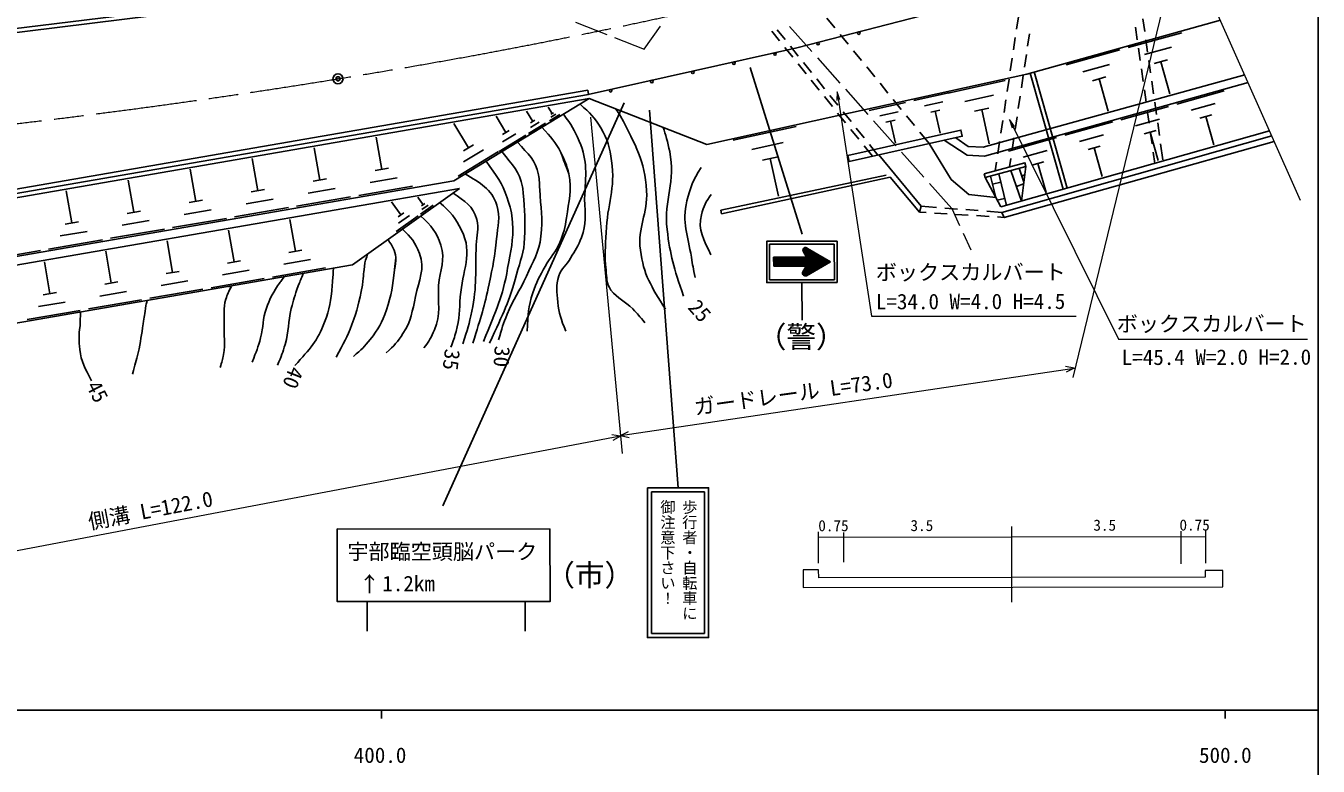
# Model space of a CAD drawing. Units: millimetres, scale not verified. Extents: x 40000 to 680000, y 20000 to 380000.
# Drawn here: x 425874 to 579000, y 198357 to 286114 of the extents above; entities that cross this region are included whole.
import ezdxf
from ezdxf.enums import TextEntityAlignment as Align

# ---------------------------------------------------------------- set-up
doc = ezdxf.new("R2010")
doc.units = ezdxf.units.MM
doc.header["$LTSCALE"] = 1000
doc.header["$PDMODE"] = 32
doc.header["$PDSIZE"] = 500
doc.linetypes.add('CHAIN', pattern=[18.5, 12, -1.5, 3.5, -1.5])
for name, color, linetype, lineweight in [('M-BGD', 7, 'Continuous', 25), ('M-BMK', 2, 'CHAIN', 13), ('M-BMK-HTXT', 7, 'Continuous', 13), ('M-BMK-SRVR', 3, 'Continuous', 25), ('M-STR-HTXT', 7, 'Continuous', 13), ('M-STR-STRC', 7, 'Continuous', 25), ('M-TTL-BAND', 7, 'Continuous', 25)]:
    doc.layers.add(name, color=color, linetype=linetype, lineweight=lineweight)
doc.styles.add('@ＭＳ ゴシック', font='')
doc.styles.add('ＭＳ ゴシック', font='')
doc.styles.get('@ＭＳ ゴシック').set_extended_font_data('@MS Gothic')
doc.styles.get('ＭＳ ゴシック').set_extended_font_data('MS Gothic')

# ---------------------------------------------------------------- blocks, each defined once
blk = doc.blocks.new('open_arrow')
at = {"color": 0, "linetype": 'Continuous', "lineweight": -2}
blk.add_lwpolyline([(7.5, 1.25), (0, 0), (7.5, -1.25)], dxfattribs=at)

msp = doc.modelspace()

# ---------------------------------------------------------------- hatches: boundary and pattern name
at = {"layer": 'M-STR-STRC'}
h = msp.add_hatch(dxfattribs=at)
h.set_pattern_fill('USER', color=256, style=0, pattern_type=2)
h.set_pattern_definition([(45.1025, (521231, 258131), (-141.674, 141.168), []), (45.1025, (521231, 258272), (-141.674, 141.168), [])])
h.paths.add_polyline_path([(521231, 258131), (518497, 259724, 0.92777), (517990, 259389), (517990, 259389, 0.00119), (517991, 259388), (517991, 259388), (518380, 258687), (514483, 258680), (514485, 257633), (518339, 257640), (517952, 256938, 0.00016), (517952, 256937, 0.73411), (518374, 256496)])

# ---------------------------------------------------------------- linework, layer by layer
at = {"layer": 'M-BGD'}
for p, q in [((452188, 289202), (373610, 279499)), ((520787, 287031), (521732, 285872)), ((543485, 287198), (543263, 285719)), ((567410, 286773), (544477, 280401)), ((558236, 286941), (558446, 285460)), ((514254, 285489), (515191, 284324)), ((514901, 285642), (515839, 284476)), ((522362, 285099), (523307, 283940)), ((544801, 285176), (544579, 283697)), ((556477, 283528), (562846, 285298)), ((557360, 285937), (557570, 284456)), ((515816, 283547), (516754, 282381)), ((516464, 283700), (517401, 282534)), ((543115, 284733), (542893, 283254)), ((557710, 283469), (557919, 281989)), ((558423, 282697), (561608, 283582)), ((558586, 284473), (558796, 282993)), ((518026, 281757), (518963, 280592)), ((523937, 283167), (524882, 282008)), ((542744, 282269), (542522, 280790)), ((544431, 282711), (544209, 281233)), ((549159, 281495), (555520, 283262)), ((558936, 282005), (559146, 280525)), ((559573, 281644), (561165, 282087)), ((560369, 281865), (561431, 278044)), ((517378, 281605), (518316, 280439)), ((544477, 280401), (521951, 275435)), ((525511, 281236), (526456, 280076)), ((539311, 271716), (570295, 280290)), ((544060, 280247), (543838, 278768)), ((544871, 280511), (548781, 266737)), ((545367, 280649), (549276, 266877)), ((551102, 280665), (554283, 281548)), ((558059, 281002), (558269, 279521)), ((518941, 279662), (519878, 278497)), ((519588, 279815), (520525, 278650)), ((527086, 279304), (528031, 278145)), ((535163, 278143), (541929, 279635)), ((539461, 270684), (570690, 279400)), ((542374, 279804), (542152, 278325)), ((552251, 279613), (553841, 280055)), ((553046, 279834), (554107, 276017)), ((559286, 279538), (559495, 278057)), ((492461, 278470), (384497, 259799)), ((492631, 277488), (476595, 267756)), ((485699, 276795), (492546, 277979)), ((485983, 276339), (492631, 277488)), ((492461, 278470), (492546, 277979)), ((492631, 277488), (506548, 272061)), ((520503, 277720), (521440, 276555)), ((521150, 277873), (522087, 276708)), ((528661, 277372), (529606, 276213)), ((531096, 277247), (535413, 278199)), ((537153, 277163), (540536, 277909)), ((542003, 277339), (541781, 275860)), ((543690, 277782), (543468, 276303)), ((558409, 278534), (558619, 277053)), ((562254, 276839), (567874, 278407)), ((384553, 259303), (485699, 276795)), ((384579, 258805), (485983, 276339)), ((485942, 274784), (485195, 276014)), ((488225, 275721), (487776, 276460)), ((488682, 275662), (488066, 275288)), ((488379, 275815), (488071, 275628)), ((522065, 275778), (523002, 274613)), ((522712, 275931), (523650, 274766)), ((525783, 276075), (530115, 277031)), ((527057, 275448), (529223, 275925)), ((532365, 276621), (534524, 277097)), ((533096, 275877), (534175, 276115)), ((533635, 275996), (534207, 273405)), ((538297, 275997), (539988, 276370)), ((539143, 276183), (540037, 272124)), ((555634, 274991), (561280, 276567)), ((558759, 276066), (558969, 274585)), ((559635, 277070), (559845, 275589)), ((563972, 276107), (566782, 276891)), ((478334, 271660), (476594, 274527)), ((482763, 273478), (481601, 275393)), ((487465, 274586), (485415, 273342)), ((486703, 274685), (485678, 274063)), ((486198, 274939), (485686, 274628)), ((489140, 275602), (487908, 274855)), ((521951, 275435), (506548, 272061)), ((509702, 272548), (517155, 274180)), ((527790, 274701), (528873, 274940)), ((528331, 274820), (528904, 272221)), ((530236, 275440), (531181, 274281)), ((541633, 274874), (541410, 273396)), ((543319, 275317), (543097, 273838)), ((548988, 273136), (554660, 274719)), ((557361, 274256), (560184, 275044)), ((559985, 274602), (560195, 273122)), ((564989, 275179), (566394, 275571)), ((565691, 275375), (566632, 272003)), ((468053, 269103), (467393, 272922)), ((485132, 273170), (481942, 271234)), ((483947, 273324), (482352, 272356)), ((483161, 273720), (482364, 273236)), ((523627, 273836), (524564, 272671)), ((524274, 273989), (525212, 272824)), ((531811, 273508), (532919, 272148)), ((536079, 272854), (537542, 271812)), ((541388, 264642), (573240, 273668)), ((573498, 273089), (541537, 264003)), ((542315, 271274), (548014, 272865)), ((542949, 272853), (542726, 271374)), ((550722, 272397), (553559, 273189)), ((558382, 273324), (559793, 273717)), ((559087, 273520), (560033, 270133)), ((559108, 273598), (559318, 272118)), ((460706, 267833), (460046, 271652)), ((481884, 271199), (477105, 268298)), ((480109, 271429), (477720, 269979)), ((478932, 272022), (477737, 271297)), ((511892, 271465), (515618, 272282)), ((525189, 271894), (526193, 270647)), ((525837, 272047), (526846, 270793)), ((532919, 272148), (535532, 267906)), ((534695, 272545), (537396, 270779)), ((537542, 271812), (539311, 271716)), ((541262, 272410), (541040, 270931)), ((541784, 263414), (573804, 272400)), ((544058, 270532), (546907, 271327)), ((551748, 271461), (553166, 271857)), ((552457, 271659), (553407, 268255)), ((559458, 271131), (559645, 269815)), ((560335, 272134), (560602, 270249)), ((453359, 266562), (452699, 270381)), ((513150, 270179), (515013, 270587)), ((514082, 270383), (515061, 265911)), ((526947, 270815), (531951, 264723)), ((537396, 270779), (539461, 270684)), ((540892, 269945), (540740, 268936)), ((542578, 270388), (542429, 269392)), ((545088, 269591), (546513, 269988)), ((545801, 269790), (546755, 266370)), ((446012, 265292), (445352, 269111)), ((461502, 267970), (459910, 267695)), ((469864, 268105), (466682, 267555)), ((468849, 269241), (467257, 268966)), ((508209, 264250), (527833, 268423)), ((528307, 268158), (508300, 263829)), ((531755, 264035), (528307, 268158)), ((539552, 268140), (541388, 264642)), ((540808, 265748), (540183, 268310)), ((542057, 264831), (541146, 268570)), ((541146, 268570), (542057, 264831)), ((543844, 265338), (542604, 268964)), ((543844, 265338), (542604, 268964)), ((544132, 267577), (543569, 269224)), ((544371, 269441), (543844, 265338)), ((544247, 268472), (543870, 268343)), ((384256, 250759), (477261, 266840)), ((384374, 251810), (476595, 267756)), ((431318, 262751), (430658, 266570)), ((438665, 264022), (438005, 267840)), ((454155, 266700), (452563, 266425)), ((462517, 266835), (459335, 266285)), ((477261, 266840), (464579, 257767)), ((471676, 267107), (465311, 266007)), ((535532, 267906), (537598, 266141)), ((541382, 267602), (540414, 267366)), ((544105, 267370), (543249, 267077)), ((446808, 265430), (445216, 265154)), ((455170, 265565), (451988, 265014)), ((464329, 265837), (457964, 264737)), ((470323, 263699), (469204, 265265)), ((472948, 264904), (472306, 265801)), ((473135, 265038), (472761, 264770)), ((537598, 266141), (540808, 265748)), ((540650, 266397), (540488, 266358)), ((541854, 265664), (540965, 265448)), ((439460, 264159), (437869, 263884)), ((447823, 264294), (444641, 263744)), ((456982, 264567), (450617, 263466)), ((472374, 263589), (469766, 261723)), ((470650, 263933), (469997, 263466)), ((471349, 263644), (470045, 262711)), ((474124, 264841), (472628, 263771)), ((473536, 264872), (472788, 264337)), ((508300, 263829), (508209, 264250)), ((531951, 264723), (531755, 264035)), ((531755, 264035), (532541, 263986)), ((533761, 264587), (531951, 264723)), ((533536, 263925), (535028, 263832)), ((536247, 264401), (534755, 264513)), ((536023, 263770), (537516, 263678)), ((538732, 264214), (537241, 264326)), ((538511, 263616), (540003, 263524)), ((541537, 264003), (539726, 264139)), ((540999, 263462), (541784, 263414)), ((541537, 264003), (541784, 263414)), ((432113, 262889), (430522, 262614)), ((442287, 262026), (435923, 260926)), ((440476, 263024), (437294, 262474)), ((449634, 263296), (443270, 262196)), ((450539, 258132), (449887, 261904)), ((457809, 259389), (457157, 263161)), ((434940, 260756), (428576, 259655)), ((433129, 261753), (429947, 261203)), ((443269, 256875), (442617, 260647)), ((427593, 259485), (421229, 258385)), ((436000, 255618), (435348, 259390)), ((458595, 259525), (457023, 259253)), ((398889, 246409), (464579, 257767)), ((428730, 254361), (428078, 258133)), ((451325, 258268), (449753, 257996)), ((461387, 257418), (455100, 256330)), ((459598, 258403), (456454, 257860)), ((436786, 255754), (435214, 255482)), ((445059, 255889), (441915, 255346)), ((444055, 257011), (442484, 256739)), ((454118, 256161), (447830, 255073)), ((452328, 257146), (449185, 256603)), ((429516, 254497), (427944, 254225)), ((437789, 254632), (434645, 254089)), ((446848, 254904), (440561, 253817)), ((450235, 255230), (449885, 255226)), ((430519, 253375), (427376, 252832)), ((439578, 253647), (433291, 252560)), ((432309, 252390), (426021, 251303))]:
    msp.add_line(p, q, dxfattribs=at)
for points in [[(492521, 277978), (517233, 283508), (541482, 289799), (563196, 296248)], [(373671, 279004), (452247, 288707), (469553, 290664), (490465, 289571)]]:
    msp.add_lwpolyline(points, dxfattribs=at)
for points in [[(523252, 270755), (536663, 273749), (536826, 273020), (523415, 270027)], [(539433, 268583), (544252, 269884), (544371, 269441), (539552, 268140)]]:
    msp.add_lwpolyline(points, close=True, dxfattribs=at)
for centre in [(524570, 285257), (519745, 284005), (509774, 281686), (514639, 282775), (504910, 280597), (500045, 279509), (495181, 278420)]:
    msp.add_circle(centre, 150, dxfattribs=at)
for points, knots in [([(492078, 265582), (492211, 268540), (492502, 269969), (491443, 272444), (490875, 273771), (490551, 274382), (489565, 275627)], [0, 0, 0, 0, 1, 1, 1, 2, 2, 2, 2]), ([(499223, 250915), (498584, 251713), (498374, 251945), (497782, 252561), (496856, 253524), (495989, 253724), (495198, 254800), (494627, 255578), (494724, 256242), (494619, 257202), (494431, 258923), (494561, 259904), (494628, 261634), (494757, 264950), (495768, 266821), (495286, 270105), (495054, 271690), (494830, 272625), (494015, 274005), (493270, 275267), (492758, 275748), (491537, 276824)], [0, 0, 0, 0, 1, 1, 1, 2, 2, 2, 3, 3, 3, 4, 4, 4, 5, 5, 5, 6, 6, 6, 7, 7, 7, 7]), ([(496340, 275416), (498169, 271825), (499174, 270215), (499419, 266562), (499604, 263807), (498321, 262268), (498687, 259531), (499081, 256581), (499966, 255249), (501672, 252519)], [0, 0, 0, 0, 1, 1, 1, 2, 2, 2, 3, 3, 3, 3]), ([(485276, 249921), (485390, 251969), (485379, 252757), (485946, 254455), (486376, 255742), (486760, 256415), (487410, 257606), (488033, 258748), (488658, 259241), (489149, 260444), (489593, 261531), (489773, 262183), (489933, 263346), (490210, 265369), (490615, 266568), (490202, 268568), (489988, 269607), (489724, 270163), (489248, 271111), (488597, 272407), (488141, 272847), (487033, 274091)], [0, 0, 0, 0, 1, 1, 1, 2, 2, 2, 3, 3, 3, 4, 4, 4, 5, 5, 5, 6, 6, 6, 7, 7, 7, 7]), ([(501386, 274074), (501686, 273233), (501914, 272365), (502161, 271206), (502912, 267678), (501430, 265557), (501858, 261976), (502236, 258813), (502627, 257526), (503810, 254058)], [0, 0, 0, 0, 1, 1, 1, 2, 2, 2, 3, 3, 3, 3]), ([(480826, 248518), (482499, 252217), (483143, 253353), (484024, 256650), (484467, 258309), (484914, 259227), (484974, 260943), (485046, 263024), (485006, 264198), (484811, 266270), (484782, 266570), (484767, 266739), (484715, 267036), (484390, 268894), (483553, 269544), (482275, 271203)], [0, 0, 0, 0, 1, 1, 1, 2, 2, 2, 3, 3, 3, 4, 4, 4, 5, 5, 5, 5]), ([(481885, 248891), (482289, 250325), (482444, 250761), (482898, 251925), (483616, 253762), (484388, 254623), (485191, 256425), (485994, 258230), (486682, 259220), (486909, 261184), (487158, 263337), (486891, 264568), (486761, 266731), (486720, 267407), (486749, 267794), (486622, 268459), (486285, 270225), (485417, 270866), (484121, 272323)], [0, 0, 0, 0, 1, 1, 1, 2, 2, 2, 3, 3, 3, 4, 4, 4, 5, 5, 5, 6, 6, 6, 6]), ([(480101, 248714), (481675, 252581), (482346, 253872), (482965, 257385), (483335, 259484), (483668, 260682), (483547, 262810), (483481, 263978), (483257, 264620), (482893, 265732), (482286, 267588), (481694, 268248), (480407, 270069)], [0, 0, 0, 0, 1, 1, 1, 2, 2, 2, 3, 3, 3, 4, 4, 4, 4]), ([(478831, 248503), (479862, 251786), (480200, 252745), (480775, 255536), (481201, 257603), (481466, 258766), (481646, 260869), (481779, 262423), (482146, 263375), (481678, 264863), (481060, 266826), (479694, 267491), (477926, 268564)], [0, 0, 0, 0, 1, 1, 1, 2, 2, 2, 3, 3, 3, 4, 4, 4, 4]), ([(505885, 269319), (504930, 267759), (504602, 266992), (504206, 265359), (503590, 262819), (504310, 261266), (504737, 258687), (504894, 257738), (504940, 257400), (505195, 256267)], [0, 0, 0, 0, 1, 1, 1, 2, 2, 2, 3, 3, 3, 3]), ([(476215, 248012), (476565, 248850), (476647, 249144), (476856, 249890), (477292, 251443), (477236, 252382), (477350, 253992), (477567, 257065), (478905, 259133), (477505, 261878), (476763, 263333), (476202, 264075), (474905, 265154)], [0, 0, 0, 0, 1, 1, 1, 2, 2, 2, 3, 3, 3, 4, 4, 4, 4]), ([(477645, 248434), (478248, 250160), (478382, 250755), (478713, 252277), (479367, 255286), (479109, 257066), (479235, 260143), (479284, 261326), (479619, 262028), (479316, 263173), (478894, 264761), (477854, 265334), (476488, 266287)], [0, 0, 0, 0, 1, 1, 1, 2, 2, 2, 3, 3, 3, 4, 4, 4, 4]), ([(492078, 265582), (492161, 263592), (492319, 262693), (491698, 261014), (491326, 260011), (490975, 259507), (490429, 258587), (489922, 257734), (489343, 257407), (489033, 256465), (488654, 255317), (488788, 254576), (488901, 253372), (489032, 251977), (489281, 251403), (489853, 249913)], [0, 0, 0, 0, 1, 1, 1, 2, 2, 2, 3, 3, 3, 4, 4, 4, 5, 5, 5, 5]), ([(507090, 266141), (506432, 265280), (506182, 264741), (505927, 263724), (505463, 261875), (506221, 260763), (507057, 258976)], [0, 0, 0, 0, 1, 1, 1, 2, 2, 2, 2]), ([(473034, 247928), (473690, 248764), (473892, 249178), (474283, 250060), (475122, 251956), (474629, 253277), (474782, 255344), (474919, 257211), (475632, 258346), (475060, 260128), (474561, 261682), (473910, 262389), (472690, 263570)], [0, 0, 0, 0, 1, 1, 1, 2, 2, 2, 3, 3, 3, 4, 4, 4, 4]), ([(468565, 247339), (469551, 248228), (469911, 248646), (470563, 249643), (471557, 251162), (471662, 252274), (472037, 254049), (472451, 256002), (473210, 257269), (472508, 259138), (472027, 260417), (471528, 261044), (470499, 262003)], [0, 0, 0, 0, 1, 1, 1, 2, 2, 2, 3, 3, 3, 4, 4, 4, 4]), ([(464698, 246931), (465662, 247755), (465987, 248082), (466677, 248941), (467654, 250155), (468101, 250958), (468607, 252431), (469225, 254228), (469322, 255316), (469575, 257199), (469651, 257764), (469747, 258085), (469703, 258653), (469635, 259555), (469311, 259948), (468793, 260782)], [0, 0, 0, 0, 1, 1, 1, 2, 2, 2, 3, 3, 3, 4, 4, 4, 5, 5, 5, 5]), ([(450235, 255230), (449869, 254589), (449764, 254319), (449567, 253695), (449222, 252597), (449424, 251905), (449372, 250755), (449309, 249345), (449558, 248526), (449280, 247143), (449159, 246540), (449114, 246297), (448883, 245618)], [0, 0, 0, 0, 1, 1, 1, 2, 2, 2, 3, 3, 3, 4, 4, 4, 4]), ([(455699, 255287), (455001, 254153), (454766, 253726), (454370, 252638), (453895, 251329), (454069, 250479), (453695, 249138), (453374, 247989), (453221, 247575), (452691, 246252)], [0, 0, 0, 0, 1, 1, 1, 2, 2, 2, 3, 3, 3, 3]), ([(458151, 255313), (457710, 254053), (457598, 253667), (457321, 252590), (456903, 250965), (457081, 249962), (456597, 248355), (456302, 247379), (456176, 247008), (455695, 245905)], [0, 0, 0, 0, 1, 1, 1, 2, 2, 2, 3, 3, 3, 3]), ([(462185, 255355), (462025, 253425), (461875, 252630), (461276, 250998), (460437, 248709), (459553, 247880), (457759, 245841)], [0, 0, 0, 0, 1, 1, 1, 2, 2, 2, 2]), ([(465756, 255393), (465314, 253208), (465185, 252477), (464506, 250710), (463904, 249143), (463597, 248567), (462625, 246847)], [0, 0, 0, 0, 1, 1, 1, 2, 2, 2, 2]), ([(440092, 252945), (439948, 251907), (439907, 251637), (439776, 250801), (439567, 249457), (439487, 248695), (439179, 247370), (438947, 246370), (438854, 246025), (438494, 244832)], [0, 0, 0, 0, 1, 1, 1, 2, 2, 2, 3, 3, 3, 3]), ([(432299, 250536), (432143, 249328), (432132, 248834), (432264, 247756), (432453, 246221), (432855, 245590), (433642, 244046)], [0, 0, 0, 0, 1, 1, 1, 2, 2, 2, 2])]:
    msp.add_open_spline(points, degree=3, knots=knots, dxfattribs=at)
for points in [[(496340, 275416), (496042, 275845), (496042, 275845), (495743, 276275)], [(490202, 268568), (489725, 269840), (489725, 269840), (489248, 271111)], [(466044, 258020), (466200, 258529), (466200, 258529), (466356, 259038)], [(462185, 255355), (462258, 256367), (462258, 256367), (462331, 257378)], [(465756, 255393), (465900, 256707), (465900, 256707), (466044, 258020)], [(469575, 257199), (469639, 257926), (469639, 257926), (469703, 258653)], [(455699, 255287), (456088, 255827), (456088, 255827), (456477, 256366)], [(458151, 255313), (458446, 256035), (458446, 256035), (458741, 256758)], [(440092, 252945), (440170, 253252), (440170, 253252), (440248, 253560)], [(432299, 250536), (432330, 251366), (432330, 251366), (432361, 252196)]]:
    msp.add_open_spline(points, degree=3, dxfattribs=at)
at = {"layer": 'M-BMK'}
for centre, radius, start, end in [((345317, 1004133), 733797, 280.45668, 287.04321), ((324104, 1134716), 866066, 266.2876, 280.26879)]:
    msp.add_arc(centre, radius, start, end, dxfattribs=at)
at = {"layer": 'M-BMK-HTXT'}
for p, q in [((490984, 286546), (494696, 285088)), ((499132, 283346), (501057, 286067)), ((516359, 286036), (519012, 283059)), ((495624, 284723), (499132, 283346)), ((519675, 282315), (522329, 279338)), ((522992, 278594), (525645, 275617)), ((526309, 274872), (528962, 271895)), ((529626, 271151), (532279, 268174)), ((532942, 267430), (535599, 264449)), ((535599, 264449), (536520, 262451)), ((536937, 261546), (537858, 259548))]:
    msp.add_line(p, q, dxfattribs=at)
at = {"layer": 'M-BMK-SRVR'}
msp.add_circle((462861, 279838), 598, dxfattribs=at)
msp.add_point((462861, 279838), dxfattribs=at)
at = {"layer": 'M-STR-HTXT'}
for p, q in [((576918, 265400), (546472, 333841)), ((562239, 295151), (549937, 244416)), ((492763, 275286), (496535, 235415)), ((496334, 237538), (550080, 245537)), ((550080, 245537), (549045, 245745)), ((550080, 245537), (549141, 245054)), ((496340, 237479), (383106, 215989)), ((496340, 237479), (495295, 237636)), ((496340, 237479), (495425, 236950)), ((496334, 237538), (497273, 238021)), ((496334, 237538), (497369, 237330)), ((542717, 217803), (542701, 226785)), ((519813, 222429), (519806, 226128)), ((519807, 225511), (565688, 225593)), ((522807, 222522), (522800, 226045)), ((562787, 222330), (562780, 226205)), ((565693, 222423), (565686, 226386)), ((519814, 221636), (517965, 221633)), ((517965, 221633), (517968, 219520)), ((519816, 220668), (519814, 221636)), ((565608, 220750), (519816, 220668)), ((567720, 221546), (565607, 221542)), ((565607, 221542), (565608, 220750)), ((567724, 219609), (567720, 221546)), ((517968, 219520), (567724, 219609))]:
    msp.add_line(p, q, dxfattribs=at)
for points in [[(521989, 278291), (526086, 251688), (550323, 251688)], [(542445, 275002), (555352, 248955), (577748, 248955)]]:
    msp.add_lwpolyline(points, dxfattribs=at)
at = {"layer": 'M-STR-STRC'}
for p, q in [((511695, 281159), (517878, 261403)), ((496771, 276985), (475297, 229221)), ((499762, 276126), (503151, 231367)), ((517991, 259388), (518380, 258687)), ((521231, 258131), (518497, 259724)), ((518380, 258687), (514483, 258680)), ((514483, 258680), (514485, 257633)), ((514485, 257633), (518339, 257640)), ((518339, 257640), (517952, 256938)), ((521231, 258131), (518374, 256496)), ((517836, 255683), (517844, 251219)), ((466307, 217873), (466304, 214371)), ((485023, 217867), (485024, 214354))]:
    msp.add_line(p, q, dxfattribs=at)
for points in [[(521997, 260594), (513658, 260580), (513666, 255676), (522006, 255691)], [(521665, 260234), (513991, 260220), (513998, 256009), (521673, 256022)], [(499526, 231367), (506776, 231367), (506776, 213599), (499526, 213599)], [(500026, 230867), (506276, 230867), (506276, 214099), (500026, 214099)], [(462755, 226471), (487976, 226462), (487991, 217866), (462771, 217874)]]:
    msp.add_lwpolyline(points, close=True, dxfattribs=at)
for centre, radius, start, end in [((518256, 259537), 305, 37.66571, 209.35495), ((518232, 256783), 320, 151.08661, 296.25421)]:
    msp.add_arc(centre, radius, start, end, dxfattribs=at)
at = {"layer": 'M-TTL-BAND'}
for p, q in [((579000, 20000), (579000, 370000)), ((40000, 205000), (579000, 205000)), ((468000, 205000), (468000, 204000)), ((568000, 205000), (568000, 204000))]:
    msp.add_line(p, q, dxfattribs=at)

# ---------------------------------------------------------------- block references
at = {"layer": 'M-STR-HTXT', "xscale": 133, "yscale": 133}
for p, rotation in [((521989, 278291), 278.8), ((542445, 275002), 296.4)]:
    msp.add_blockref('open_arrow', p, dxfattribs=dict(at, rotation=rotation))

# ---------------------------------------------------------------- texts
at = {"layer": 'M-BGD', "style": 'ＭＳ ゴシック'}
for s, rotation, p in [('25', 311.201, (505731, 252338)), ('30', 266.201, (482273, 246905)), ('35', 263.409, (476308, 246541)), ('40', 248.457, (457550, 244394)), ('45', 297.465, (434354, 242761))]:
    msp.add_text(s, height=1833, rotation=rotation, dxfattribs=at).set_placement(p, align=Align.MIDDLE_CENTER)
at = {"layer": 'M-STR-HTXT', "style": 'ＭＳ ゴシック'}
for s, p in [('ボックスカルバート', (526594, 256893)), ('L=34.0 W=4.0 H=4.5', (526594, 253426))]:
    msp.add_text(s, height=1833, rotation=0.103, dxfattribs=at).set_placement(p, align=Align.MIDDLE_LEFT)
for s, p in [('ボックスカルバート', (577647, 250822)), ('L=45.4 W=2.0 H=2.0', (578170, 246864))]:
    msp.add_text(s, height=1833, rotation=0.103, dxfattribs=at).set_placement(p, align=Align.MIDDLE_RIGHT)
for s, height, rotation, p in [('ガードレール L=73.0', 1833, 7.924, (517015, 241079)), ('側溝 L=122.0', 1833, 10.746, (440913, 227264)), ('0.75', 1320, 0.103, (521568, 225813)), ('3.5', 1320, 0.103, (532047, 225832)), ('3.5', 1320, 0.103, (553711, 225871)), ('0.75', 1320, 0.103, (564366, 225890))]:
    msp.add_text(s, height=height, rotation=rotation, dxfattribs=at).set_placement(p, align=Align.BOTTOM_CENTER)
at = {"layer": 'M-STR-STRC', "style": 'ＭＳ ゴシック'}
for s, p in [('（警）', (517747, 247195)), ('（市）', (492687, 218949))]:
    msp.add_text(s, height=2566, dxfattribs=at).set_placement(p, align=Align.BOTTOM_CENTER)
at = {"layer": 'M-STR-STRC', "style": '@ＭＳ ゴシック'}
for s, p in [('御注意下さい！', (500871, 223681)), ('歩行者・自転車に', (503471, 222785))]:
    msp.add_text(s, height=1320, rotation=270, dxfattribs=at).set_placement(p, align=Align.BOTTOM_CENTER)
at = {"layer": 'M-STR-STRC', "style": 'ＭＳ ゴシック'}
for s, p in [('宇部臨空頭脳パーク', (475222, 223793)), ('1.2km', (471227, 220010))]:
    msp.add_text(s, height=1833, dxfattribs=at).set_placement(p, align=Align.MIDDLE_CENTER)
msp.add_text('↑', height=1833, rotation=0.103, dxfattribs=at).set_placement((466590, 219947), align=Align.MIDDLE_CENTER)
at = {"layer": 'M-TTL-BAND', "style": 'ＭＳ ゴシック'}
for s, p in [('400.0', (467844, 198195)), ('500.0', (568000, 198195))]:
    msp.add_text(s, height=1833, dxfattribs=at).set_placement(p, align=Align.BOTTOM_CENTER)

doc.saveas('drawing.dxf')
